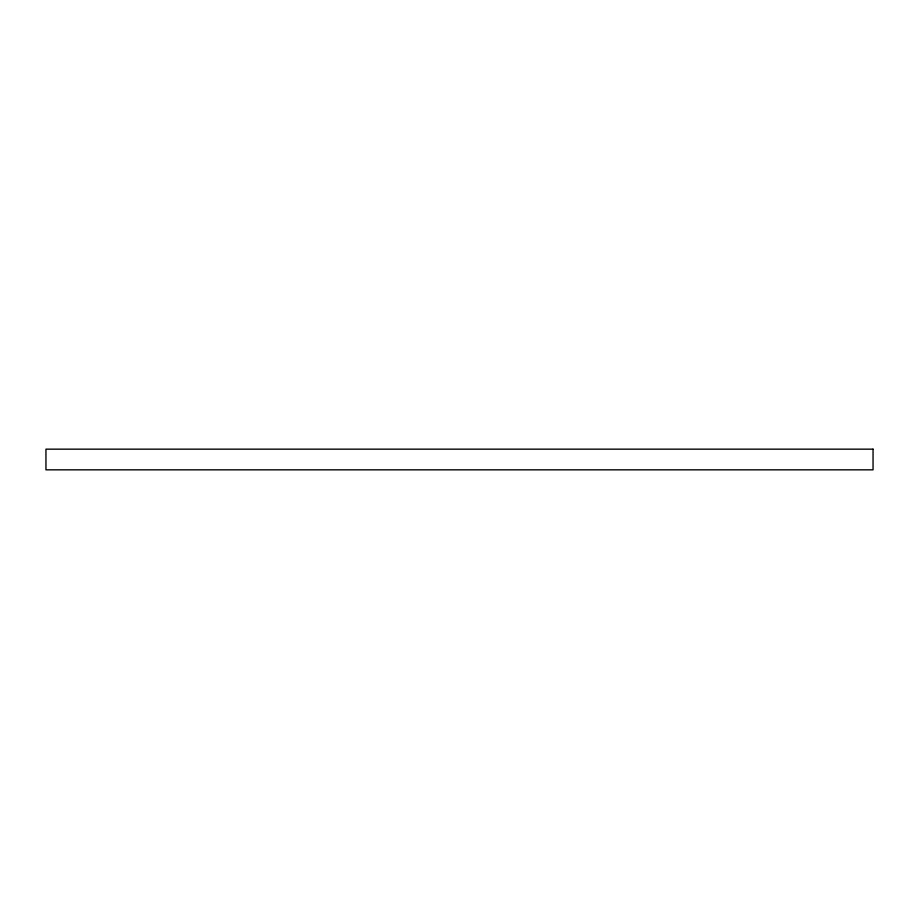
<?xml version="1.0" encoding="UTF-8"?>
<svg xmlns="http://www.w3.org/2000/svg" width="919" height="919" viewBox="0 0 919 919"><rect width="100%" height="100%" fill="white"/><g stroke="black" fill="none" stroke-linecap="round" stroke-linejoin="round"><path stroke-width="1.38" d="M873.05 449.161L45.95 449.161L45.95 469.839L873.05 469.839L873.05 449.161"/></g></svg>
